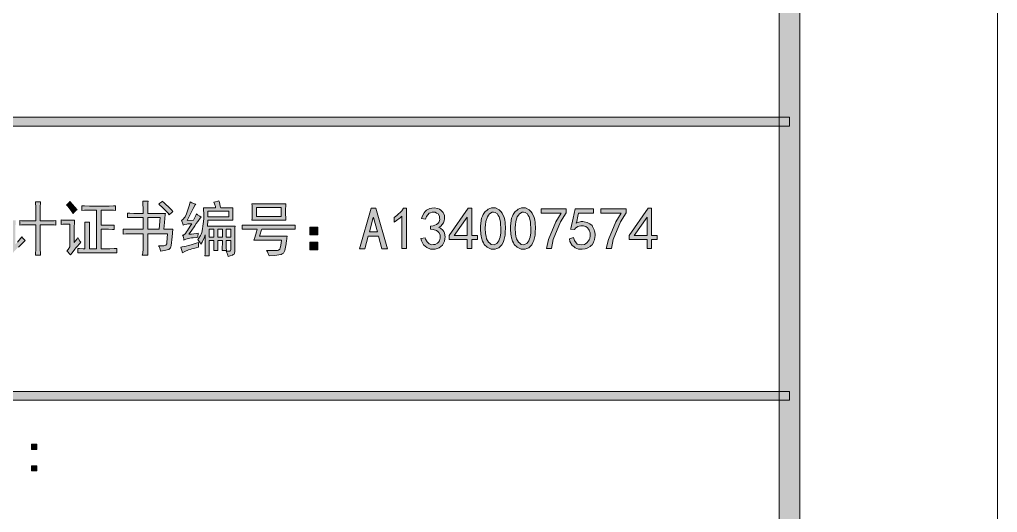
# Model space of a CAD drawing. Header units: millimetres. Extents: x 0 to 829, y 0 to 586.
# Drawn here: x 782.78 to 829.15, y 480.5 to 503.89 of the extents above; entities that cross this region are included whole.
import ezdxf

# ---------------------------------------------------------------- set-up
doc = ezdxf.new("R2010")
doc.units = ezdxf.units.MM

msp = doc.modelspace()

# ---------------------------------------------------------------- hatches: boundary and pattern name
h = msp.add_hatch(color=0)
h.dxf.hatch_style = 2
h.paths.add_polyline_path([(819.788528, 9.36625), (818.80075, 10.3505), (818.80075, 575.281778), (819.788528, 576.266028)])
h = msp.add_hatch(color=0)
h.dxf.hatch_style = 2
h.paths.add_polyline_path([(819.294639, 499.254639), (819.294639, 498.827778), (769.958667, 498.827778), (769.958667, 499.254639)])
h = msp.add_hatch(color=0)
h.dxf.hatch_style = 2
h.paths.add_polyline_path([(783.547667, 494.336917), (783.547667, 494.890778), (783.547667, 495.003667), (783.540611, 495.173), (783.537083, 495.2365), (783.769917, 495.2365), (783.762861, 495.162417), (783.759333, 495.035417), (783.759333, 494.978972), (783.759333, 494.336917), (784.214417, 494.336917), (784.281444, 494.336917), (784.426083, 494.340444), (784.503694, 494.3475), (784.503694, 494.135833), (784.419028, 494.142889), (784.281444, 494.146417), (784.225, 494.146417), (783.759333, 494.146417), (783.759333, 493.035167), (783.759333, 492.971667), (783.762861, 492.809389), (783.769917, 492.714139), (783.537083, 492.714139), (783.540611, 492.809389), (783.547667, 492.964611), (783.547667, 493.024583), (783.547667, 494.146417), (783.11375, 494.146417), (783.032611, 494.146417), (782.863278, 494.142889), (782.782139, 494.135833), (782.782139, 494.3475), (782.863278, 494.340444), (783.0185, 494.336917), (783.092583, 494.336917)])
h = msp.add_hatch(color=0)
h.dxf.hatch_style = 2
h.paths.add_polyline_path([(785.325667, 494.689694), (785.230417, 494.82375), (785.068139, 495.028361), (785.001111, 495.102444), (785.046972, 495.134194), (785.128111, 495.211806), (785.166917, 495.257667), (785.502056, 494.859028), (785.445611, 494.820222), (785.357417, 494.735556)])
h = msp.add_hatch(color=0)
h.dxf.hatch_style = 2
h.paths.add_polyline_path([(786.92375, 495.035417), (787.033111, 495.035417), (787.237722, 495.042472), (787.332972, 495.046), (787.332972, 494.834333), (787.237722, 494.841389), (787.033111, 494.844917), (786.92375, 494.844917), (786.645056, 494.844917), (786.645056, 494.12525), (786.902583, 494.12525), (786.994306, 494.12525), (787.17775, 494.128778), (787.265944, 494.135833), (787.265944, 493.924167), (787.184806, 493.931222), (787.001361, 493.93475), (786.902583, 493.93475), (786.645056, 493.93475), (786.645056, 493.014), (786.9555, 493.014), (787.05075, 493.014), (787.265944, 493.021056), (787.389417, 493.024583), (787.389417, 492.812917), (787.265944, 492.819972), (787.05075, 492.827028), (786.9555, 492.827028), (785.978306, 492.827028), (785.84425, 492.827028), (785.625528, 492.819972), (785.533806, 492.812917), (785.533806, 493.024583), (785.625528, 493.021056), (785.794861, 493.014), (785.879528, 493.014), (785.879528, 493.881833), (785.879528, 493.99825), (785.872472, 494.192278), (785.868944, 494.269889), (786.101778, 494.269889), (786.094722, 494.195806), (786.091194, 494.001778), (786.091194, 493.881833), (786.091194, 493.014), (786.422806, 493.014), (786.422806, 494.844917), (786.22525, 494.844917), (786.094722, 494.844917), (785.851306, 494.841389), (785.734889, 494.834333), (785.734889, 495.046), (785.851306, 495.042472), (786.094722, 495.035417), (786.22525, 495.035417)])
h = msp.add_hatch(color=0)
h.paths.add_polyline_path([(788.634722, 494.689694), (788.634722, 494.880194), (788.627667, 495.169472), (788.620611, 495.26825), (788.878139, 495.26825), (788.867556, 495.183583), (788.853444, 494.897833), (788.853444, 494.689694), (789.700111, 494.689694), (789.689528, 494.640306), (789.647194, 494.262833), (789.6225, 493.93475), (790.042306, 493.93475), (790.014083, 493.574917), (789.97175, 493.162167), (789.954111, 493.10925), (789.936472, 493.056333), (789.851806, 492.98225), (789.78125, 492.964611), (789.714222, 492.943444), (789.555472, 492.915222), (789.467278, 492.904639), (789.449639, 492.992833), (789.40025, 493.119833), (789.364972, 493.158639), (789.467278, 493.151583), (789.611917, 493.158639), (789.661306, 493.169222), (789.707167, 493.179806), (789.760083, 493.253889), (789.767139, 493.313861), (789.798889, 493.726611), (788.853444, 493.726611), (788.853444, 493.137472), (788.853444, 493.024583), (788.8605, 492.809389), (788.867556, 492.703556), (788.599444, 492.703556), (788.617083, 492.802333), (788.634722, 493.014), (788.634722, 493.126889), (788.634722, 493.726611), (788.112611, 493.726611), (788.035, 493.726611), (787.823333, 493.719556), (787.689278, 493.7125), (787.689278, 493.948861), (787.805694, 493.941806), (788.027944, 493.93475), (788.133778, 493.93475), (788.634722, 493.93475), (788.634722, 494.502722), (788.200806, 494.502722), (788.165528, 494.502722), (788.017361, 494.495667), (787.900944, 494.492139), (787.900944, 494.703806), (788.010306, 494.69675), (788.200806, 494.689694), (788.278417, 494.689694)])
h.paths.add_polyline_path([(789.40025, 493.93475), (789.442583, 494.502722), (788.853444, 494.502722), (788.853444, 493.93475)])
h = msp.add_hatch(color=0)
h.dxf.hatch_style = 2
h.paths.add_polyline_path([(789.544889, 495.26825), (789.615444, 495.208278), (789.7495, 495.088333), (789.809472, 495.028361), (789.869444, 494.971917), (789.992917, 494.844917), (790.052889, 494.781417), (789.985861, 494.724972), (789.897667, 494.647361), (789.8765, 494.626194), (789.827111, 494.703806), (789.576639, 494.95075), (789.375556, 495.123611), (789.432, 495.169472), (789.516667, 495.240028)])
h = msp.add_hatch(color=0)
h.dxf.hatch_style = 2
h.paths.add_polyline_path([(791.142972, 495.123611), (791.107694, 495.091861), (791.012444, 494.929583), (790.948944, 494.802583), (790.885444, 494.675583), (790.769028, 494.453333), (790.719639, 494.358083), (791.030083, 494.368667), (791.065361, 494.435694), (791.132389, 494.587389), (791.164139, 494.668528), (791.213528, 494.629722), (791.326417, 494.552111), (791.386389, 494.513306), (791.337, 494.463917), (791.224111, 494.312222), (791.160611, 494.206389), (791.093583, 494.104083), (790.920722, 493.853611), (790.807833, 493.701917), (790.92425, 493.7125), (791.1465, 493.740722), (791.252333, 493.758361), (791.231167, 493.557278), (791.164139, 493.55375), (791.015972, 493.536111), (790.931306, 493.525528), (790.846639, 493.514944), (790.67025, 493.465556), (790.575, 493.42675), (790.564417, 493.486722), (790.532667, 493.603139), (790.507972, 493.659583), (790.553833, 493.663111), (790.649083, 493.740722), (790.698472, 493.814806), (790.747861, 493.885361), (790.874861, 494.079389), (790.952472, 494.202861), (790.903083, 494.202861), (790.804306, 494.195806), (790.754917, 494.192278), (790.705528, 494.185222), (790.592639, 494.157), (790.532667, 494.135833), (790.515028, 494.202861), (790.476222, 494.319278), (790.455056, 494.368667), (790.507972, 494.37925), (790.624389, 494.534472), (790.687889, 494.675583), (790.747861, 494.816694), (790.843111, 495.095389), (790.874861, 495.2365), (790.941889, 495.197694), (791.075944, 495.14125)])
h = msp.add_hatch(color=0)
h.paths.add_polyline_path([(792.229528, 495.289417), (792.254222, 495.201222), (792.296556, 495.035417), (792.317722, 494.957806), (792.896278, 494.957806), (792.89275, 494.890778), (792.885694, 494.742611), (792.885694, 494.657944), (792.885694, 494.573278), (792.89275, 494.428639), (792.896278, 494.368667), (791.707417, 494.368667), (791.703889, 494.287528), (791.693306, 494.146417), (791.68625, 494.089972), (792.995056, 494.089972), (792.991528, 494.001778), (792.984472, 493.814806), (792.984472, 493.7125), (792.984472, 492.946972), (792.984472, 492.865833), (792.949194, 492.76), (792.913917, 492.735306), (792.878639, 492.714139), (792.758694, 492.671806), (792.674028, 492.647111), (792.656389, 492.714139), (792.607, 492.837611), (792.57525, 492.894056), (792.652861, 492.894056), (792.748111, 492.901111), (792.762222, 492.908167), (792.779861, 492.91875), (792.7975, 492.975194), (792.7975, 493.024583), (792.7975, 493.402056), (792.57525, 493.402056), (792.57525, 493.282111), (792.578778, 493.049278), (792.585833, 492.936389), (792.38475, 492.936389), (792.391806, 493.049278), (792.395333, 493.282111), (792.395333, 493.402056), (792.176611, 493.402056), (792.176611, 493.232722), (792.180139, 492.992833), (792.187194, 492.925806), (791.986111, 492.925806), (791.993167, 492.992833), (791.996694, 493.232722), (791.996694, 493.402056), (791.774444, 493.402056), (791.774444, 492.671806), (791.562778, 492.671806), (791.576889, 492.774111), (791.587472, 492.98225), (791.587472, 493.081028), (791.587472, 493.68075), (791.541611, 493.557278), (791.435778, 493.3315), (791.375806, 493.225667), (791.337, 493.296222), (791.262917, 493.409111), (791.231167, 493.447917), (791.280556, 493.514944), (791.358167, 493.649), (791.386389, 493.7125), (791.414611, 493.779528), (791.460472, 493.962972), (791.474583, 494.079389), (791.492222, 494.195806), (791.509861, 494.428639), (791.509861, 494.545056), (791.509861, 494.665), (791.502806, 494.869611), (791.499278, 494.957806), (792.074306, 494.957806), (792.063722, 495.017778), (792.024917, 495.151833), (791.996694, 495.222389), (792.070778, 495.240028), (792.187194, 495.275306)])
h.paths.add_polyline_path([(792.695194, 494.523889), (792.695194, 494.802583), (791.707417, 494.802583), (791.707417, 494.523889)])
h.paths.add_polyline_path([(792.395333, 493.557278), (792.395333, 493.93475), (792.176611, 493.93475), (792.176611, 493.557278)])
h.paths.add_polyline_path([(792.7975, 493.557278), (792.7975, 493.93475), (792.57525, 493.93475), (792.57525, 493.557278)])
h.paths.add_polyline_path([(791.996694, 493.557278), (791.996694, 493.93475), (791.774444, 493.93475), (791.774444, 493.557278)])
h = msp.add_hatch(color=0)
h.paths.add_polyline_path([(795.404528, 495.144778), (795.401, 495.063639), (795.393944, 494.873139), (795.393944, 494.767306), (795.393944, 494.665), (795.401, 494.463917), (795.404528, 494.368667), (793.795861, 494.368667), (793.802917, 494.446278), (793.806444, 494.629722), (793.806444, 494.735556), (793.806444, 494.844917), (793.802917, 495.053056), (793.795861, 495.144778)])
h.paths.add_polyline_path([(795.185806, 494.545056), (795.185806, 494.968389), (794.018111, 494.968389), (794.018111, 494.545056)])
h = msp.add_hatch(color=0)
h.paths.add_polyline_path([(800.223472, 493.014), (799.958889, 493.014), (799.803667, 493.603139), (799.313306, 493.603139), (799.158083, 493.014), (798.8935, 493.014), (799.447361, 494.936639), (799.669611, 494.936639)])
h.paths.add_polyline_path([(799.747222, 493.814806), (799.570833, 494.492139), (799.546139, 494.492139), (799.36975, 493.814806)])
h = msp.add_hatch(color=0)
h.dxf.hatch_style = 2
h.paths.add_polyline_path([(800.900806, 494.559167), (800.83025, 494.485083), (800.646806, 494.3475), (800.537444, 494.280472), (800.537444, 494.492139), (800.675028, 494.587389), (800.900806, 494.806111), (800.992528, 494.936639), (801.123056, 494.936639), (801.123056, 493.024583), (800.900806, 493.024583)])
h = msp.add_hatch(color=0)
h.dxf.hatch_style = 2
h.paths.add_polyline_path([(801.8145, 493.504361), (802.012056, 493.536111), (802.033222, 493.465556), (802.107306, 493.345611), (802.156694, 493.296222), (802.206083, 493.250361), (802.333083, 493.2045), (802.407167, 493.208028), (802.48125, 493.211556), (802.601194, 493.271528), (802.647056, 493.3315), (802.689389, 493.387944), (802.728194, 493.522), (802.724667, 493.596083), (802.717611, 493.673694), (802.661167, 493.790111), (802.60825, 493.828917), (802.555333, 493.87125), (802.386, 493.931222), (802.269583, 493.948861), (802.269583, 494.089972), (802.386, 494.104083), (802.555333, 494.164056), (802.60825, 494.213444), (802.661167, 494.262833), (802.707028, 494.393361), (802.699972, 494.4745), (802.696444, 494.555639), (802.622361, 494.672056), (802.555333, 494.707333), (802.491833, 494.742611), (802.347194, 494.753194), (802.273111, 494.724972), (802.199028, 494.69675), (802.079083, 494.541528), (802.033222, 494.414528), (801.835667, 494.446278), (801.867417, 494.545056), (801.959139, 494.714389), (802.019111, 494.781417), (802.075556, 494.844917), (802.234306, 494.922528), (802.333083, 494.936639), (802.435389, 494.947222), (802.60825, 494.922528), (802.685861, 494.883722), (802.759944, 494.848444), (802.865778, 494.739083), (802.894, 494.665), (802.92575, 494.587389), (802.932806, 494.425111), (802.911639, 494.336917), (802.890472, 494.248722), (802.763472, 494.089972), (802.657639, 494.026472), (802.73525, 493.991194), (802.855194, 493.892417), (802.894, 493.825389), (802.936333, 493.758361), (802.964556, 493.581972), (802.950444, 493.476139), (802.936333, 493.366778), (802.841083, 493.190389), (802.756417, 493.126889), (802.67175, 493.059861), (802.484778, 492.996361), (802.378944, 492.996361), (802.273111, 492.999889), (802.089667, 493.066917), (802.012056, 493.130417), (801.934444, 493.193917), (801.835667, 493.380889)])
h = msp.add_hatch(color=0)
h.paths.add_polyline_path([(804.012306, 493.447917), (803.155056, 493.447917), (803.155056, 493.634889), (804.054639, 494.936639), (804.223972, 494.936639), (804.223972, 493.634889), (804.488556, 493.634889), (804.488556, 493.447917), (804.223972, 493.447917), (804.223972, 493.024583), (804.012306, 493.024583)])
h.paths.add_polyline_path([(804.012306, 493.634889), (804.012306, 494.513306), (803.387889, 493.634889)])
h = msp.add_hatch(color=0)
h.paths.add_polyline_path([(804.643778, 494.086444), (804.650833, 494.234611), (804.693167, 494.467444), (804.728444, 494.552111), (804.763722, 494.636778), (804.866028, 494.781417), (804.933056, 494.834333), (805.000083, 494.890778), (805.162361, 494.947222), (805.261139, 494.947222), (805.356389, 494.947222), (805.525722, 494.866083), (805.599806, 494.784944), (805.670361, 494.703806), (805.765611, 494.502722), (805.786778, 494.37925), (805.811472, 494.259306), (805.825583, 493.977083), (805.815, 493.818333), (805.807944, 493.659583), (805.7515, 493.402056), (805.705639, 493.303278), (805.65625, 493.2045), (805.515139, 493.063389), (805.419889, 493.024583), (805.328167, 492.985778), (805.137667, 492.996361), (805.042417, 493.042222), (804.950694, 493.088083), (804.816639, 493.215083), (804.777833, 493.292694), (804.739028, 493.370306), (804.682583, 493.532583), (804.664944, 493.620778), (804.650833, 493.705444), (804.64025, 493.938278)])
h.paths.add_polyline_path([(804.876611, 494.153472), (804.8625, 493.99825), (804.873083, 493.726611), (804.901306, 493.610194), (804.926, 493.49025), (805.017722, 493.320917), (805.081222, 493.271528), (805.14825, 493.218611), (805.278778, 493.200972), (805.342278, 493.232722), (805.409306, 493.260944), (805.508083, 493.384417), (805.539833, 493.476139), (805.568056, 493.567861), (805.599806, 493.765417), (805.599806, 493.874778), (805.599806, 493.984139), (805.589222, 494.181694), (805.582167, 494.269889), (805.575111, 494.358083), (805.525722, 494.520361), (805.483389, 494.590917), (805.441056, 494.665), (805.328167, 494.739083), (805.261139, 494.742611), (805.190583, 494.742611), (805.070639, 494.675583), (805.017722, 494.6015), (804.964806, 494.530944), (804.89425, 494.305167)])
h = msp.add_hatch(color=0)
h.paths.add_polyline_path([(806.065472, 494.086444), (806.072528, 494.234611), (806.111333, 494.467444), (806.150139, 494.552111), (806.185417, 494.636778), (806.287722, 494.781417), (806.35475, 494.834333), (806.421778, 494.890778), (806.584056, 494.947222), (806.682833, 494.947222), (806.778083, 494.947222), (806.947417, 494.866083), (807.0215, 494.784944), (807.092056, 494.703806), (807.187306, 494.502722), (807.208472, 494.37925), (807.229639, 494.259306), (807.24375, 493.977083), (807.236694, 493.818333), (807.229639, 493.659583), (807.173194, 493.402056), (807.127333, 493.303278), (807.077944, 493.2045), (806.936833, 493.063389), (806.841583, 493.024583), (806.749861, 492.985778), (806.559361, 492.996361), (806.464111, 493.042222), (806.372389, 493.088083), (806.238333, 493.215083), (806.199528, 493.292694), (806.160722, 493.370306), (806.104278, 493.532583), (806.086639, 493.620778), (806.072528, 493.705444), (806.058417, 493.938278)])
h.paths.add_polyline_path([(806.298306, 494.153472), (806.280667, 493.99825), (806.294778, 493.726611), (806.319472, 493.610194), (806.347694, 493.49025), (806.439417, 493.320917), (806.502917, 493.271528), (806.566417, 493.218611), (806.696944, 493.200972), (806.763972, 493.232722), (806.831, 493.260944), (806.929778, 493.384417), (806.958, 493.476139), (806.98975, 493.567861), (807.0215, 493.765417), (807.0215, 493.874778), (807.0215, 493.984139), (807.010917, 494.181694), (807.003861, 494.269889), (806.996806, 494.358083), (806.943889, 494.520361), (806.905083, 494.590917), (806.86275, 494.665), (806.749861, 494.739083), (806.682833, 494.742611), (806.612278, 494.742611), (806.488806, 494.675583), (806.435889, 494.6015), (806.382972, 494.530944), (806.315944, 494.305167)])
h = msp.add_hatch(color=0)
h.dxf.hatch_style = 2
h.paths.add_polyline_path([(807.765861, 493.024583), (807.864639, 493.447917), (808.213889, 494.287528), (808.464361, 494.703806), (807.508333, 494.703806), (807.508333, 494.901361), (808.697194, 494.901361), (808.697194, 494.714389), (808.436139, 494.291056), (808.090417, 493.447917), (808.009278, 493.024583)])
h = msp.add_hatch(color=0)
h.dxf.hatch_style = 2
h.paths.add_polyline_path([(809.0535, 493.546694), (809.092306, 493.398528), (809.222833, 493.232722), (809.318083, 493.215083), (809.413333, 493.197444), (809.565028, 493.218611), (809.625, 493.253889), (809.681444, 493.289167), (809.766111, 493.384417), (809.790806, 493.440861), (809.8155, 493.500833), (809.836667, 493.631361), (809.836667, 493.701917), (809.833139, 493.776), (809.794333, 493.895944), (809.759056, 493.948861), (809.72025, 493.99825), (809.628528, 494.065278), (809.575611, 494.079389), (809.519167, 494.097028), (809.392167, 494.097028), (809.325139, 494.079389), (809.254583, 494.065278), (809.141694, 493.987667), (809.095833, 493.924167), (808.908861, 493.948861), (808.919444, 493.980611), (809.025278, 494.456861), (809.120528, 494.901361), (809.995417, 494.901361), (809.995417, 494.703806), (809.286333, 494.703806), (809.258111, 494.552111), (809.201667, 494.312222), (809.173444, 494.224028), (809.258111, 494.262833), (809.413333, 494.298111), (809.483889, 494.298111), (809.557972, 494.294583), (809.695556, 494.259306), (809.762583, 494.231083), (809.829611, 494.199333), (809.928389, 494.118194), (809.956611, 494.065278), (809.988361, 494.012361), (810.030694, 493.906528), (810.044806, 493.853611), (810.058917, 493.800694), (810.0695, 493.687806), (810.0695, 493.624306), (810.065972, 493.564333), (810.041278, 493.440861), (810.020111, 493.373833), (809.995417, 493.310333), (809.928389, 493.2045), (809.886056, 493.165694), (809.840194, 493.123361), (809.730833, 493.056333), (809.667333, 493.031639), (809.603833, 493.006944), (809.459194, 492.985778), (809.374528, 492.992833), (809.289861, 492.996361), (809.131111, 493.059861), (809.057028, 493.112778), (808.982944, 493.169222), (808.880639, 493.359722), (808.852417, 493.49025)])
h = msp.add_hatch(color=0)
h.dxf.hatch_style = 2
h.paths.add_polyline_path([(810.605722, 493.024583), (810.708028, 493.447917), (811.057278, 494.287528), (811.30775, 494.703806), (810.351722, 494.703806), (810.351722, 494.901361), (811.540583, 494.901361), (811.540583, 494.714389), (811.279528, 494.291056), (810.933806, 493.447917), (810.852667, 493.024583)])
h = msp.add_hatch(color=0)
h.paths.add_polyline_path([(812.538944, 493.447917), (811.685222, 493.447917), (811.685222, 493.634889), (812.584806, 494.936639), (812.750611, 494.936639), (812.750611, 493.634889), (813.015194, 493.634889), (813.015194, 493.447917), (812.750611, 493.447917), (812.750611, 493.024583), (812.538944, 493.024583)])
h.paths.add_polyline_path([(812.538944, 493.634889), (812.538944, 494.513306), (811.918056, 493.634889)])
h = msp.add_hatch(color=0)
h.dxf.hatch_style = 2
h.paths.add_polyline_path([(782.591639, 494.358083), (782.588111, 494.25225), (782.581056, 494.03), (782.581056, 493.913583), (782.581056, 493.23625), (782.676306, 493.3315), (782.824472, 493.504361), (782.880917, 493.581972), (782.916194, 493.536111), (782.993806, 493.447917), (783.036139, 493.402056), (782.725694, 493.091611), (782.655139, 493.021056), (782.514028, 492.876417), (782.447, 492.802333), (782.408194, 492.851722), (782.337639, 492.943444), (782.302361, 492.98225), (782.341167, 493.024583), (782.376444, 493.158639), (782.369389, 493.246833), (782.369389, 494.167583), (782.221222, 494.167583), (781.998972, 494.164056), (781.924889, 494.157), (781.924889, 494.368667), (782.016611, 494.365139), (782.136556, 494.358083), (782.171833, 494.358083)])
h = msp.add_hatch(color=0)
h.dxf.hatch_style = 2
h.paths.add_polyline_path([(785.025806, 492.904639), (785.089306, 492.971667), (785.156333, 493.10925), (785.156333, 493.179806), (785.156333, 494.181694), (785.057556, 494.181694), (784.979944, 494.181694), (784.824722, 494.174639), (784.747111, 494.167583), (784.747111, 494.37925), (784.817667, 494.375722), (784.972889, 494.368667), (785.057556, 494.368667), (785.378583, 494.368667), (785.375056, 494.262833), (785.368, 494.040583), (785.368, 493.924167), (785.368, 493.313861), (785.417389, 493.373833), (785.505583, 493.49025), (785.547917, 493.546694), (785.572611, 493.486722), (785.639639, 493.373833), (785.678444, 493.324444), (785.618472, 493.253889), (785.505583, 493.116306), (785.452667, 493.052806), (785.39975, 492.989306), (785.269222, 492.827028), (785.191611, 492.724722), (785.152806, 492.774111), (785.068139, 492.865833)])
h = msp.add_hatch(color=0)
h.dxf.hatch_style = 2
h.paths.add_polyline_path([(795.471556, 494.12525), (795.577389, 494.12525), (795.767889, 494.128778), (795.849028, 494.135833), (795.849028, 493.93475), (795.767889, 493.941806), (795.577389, 493.948861), (795.471556, 493.948861), (794.261528, 493.948861), (794.240361, 493.867722), (794.190972, 493.698389), (794.16275, 493.603139), (795.471556, 493.603139), (795.457444, 493.514944), (795.43275, 493.36325), (795.422167, 493.303278), (795.415111, 493.243306), (795.390417, 493.095139), (795.372778, 493.010472), (795.355139, 492.922278), (795.288111, 492.805861), (795.238722, 492.774111), (795.189333, 492.745889), (794.871833, 492.6965), (794.60725, 492.682389), (794.586083, 492.742361), (794.529639, 492.869361), (794.494361, 492.936389), (794.695444, 492.932861), (794.949444, 492.932861), (795.002361, 492.936389), (795.055278, 492.943444), (795.122306, 492.999889), (795.139944, 493.052806), (795.157583, 493.105722), (795.189333, 493.285639), (795.206972, 493.412639), (793.884056, 493.412639), (793.933444, 493.546694), (794.011056, 493.814806), (794.039278, 493.948861), (793.774694, 493.948861), (793.658278, 493.948861), (793.439556, 493.941806), (793.340778, 493.93475), (793.340778, 494.135833), (793.439556, 494.128778), (793.658278, 494.12525), (793.774694, 494.12525)])
h = msp.add_hatch(color=0)
h.dxf.hatch_style = 2
h.paths.add_polyline_path([(796.551056, 494.037056), (796.917944, 494.037056), (796.917944, 493.670167), (796.551056, 493.670167)])
h = msp.add_hatch(color=0)
h.dxf.hatch_style = 2
h.paths.add_polyline_path([(791.262917, 493.313861), (791.259389, 493.253889), (791.259389, 493.141), (791.262917, 493.091611), (791.1465, 493.063389), (790.952472, 493.010472), (790.871333, 492.98225), (790.790194, 492.954028), (790.610278, 492.876417), (790.507972, 492.827028), (790.419778, 493.091611), (790.486806, 493.098667), (790.673778, 493.133944), (790.793722, 493.165694), (790.913667, 493.193917), (791.1465, 493.271528)])
h = msp.add_hatch(color=0)
h.dxf.hatch_style = 2
h.paths.add_polyline_path([(796.551056, 493.324444), (796.917944, 493.324444), (796.917944, 492.957556), (796.551056, 492.957556)])
h = msp.add_hatch(color=0)
h.dxf.hatch_style = 2
h.paths.add_polyline_path([(819.294639, 486.247722), (819.294639, 485.824389), (769.958667, 485.824389), (769.958667, 486.247722)])
h = msp.add_hatch(color=0)
h.dxf.hatch_style = 2
h.paths.add_polyline_path([(783.59, 483.492528), (783.336, 483.492528), (783.336, 483.735944), (783.59, 483.735944)])
h = msp.add_hatch(color=0)
h.dxf.hatch_style = 2
h.paths.add_polyline_path([(783.59, 482.469472), (783.336, 482.469472), (783.336, 482.712889), (783.59, 482.712889)])

# ---------------------------------------------------------------- linework, layer by layer
at = {"color": 0, "lineweight": 0}
for points in [[(0, 0), (0, 585.632278), (829.154778, 585.632278), (829.154778, 0)], [(819.788528, 9.36625), (818.80075, 10.3505), (818.80075, 575.281778), (819.788528, 576.266028)], [(819.294639, 499.254639), (819.294639, 498.827778), (769.958667, 498.827778), (769.958667, 499.254639)], [(783.547667, 494.336917), (783.547667, 494.890778), (783.547667, 495.003667), (783.540611, 495.173), (783.537083, 495.2365), (783.769917, 495.2365), (783.762861, 495.162417), (783.759333, 495.035417), (783.759333, 494.978972), (783.759333, 494.336917), (784.214417, 494.336917), (784.281444, 494.336917), (784.426083, 494.340444), (784.503694, 494.3475), (784.503694, 494.135833), (784.419028, 494.142889), (784.281444, 494.146417), (784.225, 494.146417), (783.759333, 494.146417), (783.759333, 493.035167), (783.759333, 492.971667), (783.762861, 492.809389), (783.769917, 492.714139), (783.537083, 492.714139), (783.540611, 492.809389), (783.547667, 492.964611), (783.547667, 493.024583), (783.547667, 494.146417), (783.11375, 494.146417), (783.032611, 494.146417), (782.863278, 494.142889), (782.782139, 494.135833), (782.782139, 494.3475), (782.863278, 494.340444), (783.0185, 494.336917), (783.092583, 494.336917)], [(785.325667, 494.689694), (785.230417, 494.82375), (785.068139, 495.028361), (785.001111, 495.102444), (785.046972, 495.134194), (785.128111, 495.211806), (785.166917, 495.257667), (785.502056, 494.859028), (785.445611, 494.820222), (785.357417, 494.735556)], [(786.92375, 495.035417), (787.033111, 495.035417), (787.237722, 495.042472), (787.332972, 495.046), (787.332972, 494.834333), (787.237722, 494.841389), (787.033111, 494.844917), (786.92375, 494.844917), (786.645056, 494.844917), (786.645056, 494.12525), (786.902583, 494.12525), (786.994306, 494.12525), (787.17775, 494.128778), (787.265944, 494.135833), (787.265944, 493.924167), (787.184806, 493.931222), (787.001361, 493.93475), (786.902583, 493.93475), (786.645056, 493.93475), (786.645056, 493.014), (786.9555, 493.014), (787.05075, 493.014), (787.265944, 493.021056), (787.389417, 493.024583), (787.389417, 492.812917), (787.265944, 492.819972), (787.05075, 492.827028), (786.9555, 492.827028), (785.978306, 492.827028), (785.84425, 492.827028), (785.625528, 492.819972), (785.533806, 492.812917), (785.533806, 493.024583), (785.625528, 493.021056), (785.794861, 493.014), (785.879528, 493.014), (785.879528, 493.881833), (785.879528, 493.99825), (785.872472, 494.192278), (785.868944, 494.269889), (786.101778, 494.269889), (786.094722, 494.195806), (786.091194, 494.001778), (786.091194, 493.881833), (786.091194, 493.014), (786.422806, 493.014), (786.422806, 494.844917), (786.22525, 494.844917), (786.094722, 494.844917), (785.851306, 494.841389), (785.734889, 494.834333), (785.734889, 495.046), (785.851306, 495.042472), (786.094722, 495.035417), (786.22525, 495.035417)], [(788.634722, 494.689694), (788.634722, 494.880194), (788.627667, 495.169472), (788.620611, 495.26825), (788.878139, 495.26825), (788.867556, 495.183583), (788.853444, 494.897833), (788.853444, 494.689694), (789.700111, 494.689694), (789.689528, 494.640306), (789.647194, 494.262833), (789.6225, 493.93475), (790.042306, 493.93475), (790.014083, 493.574917), (789.97175, 493.162167), (789.954111, 493.10925), (789.936472, 493.056333), (789.851806, 492.98225), (789.78125, 492.964611), (789.714222, 492.943444), (789.555472, 492.915222), (789.467278, 492.904639), (789.449639, 492.992833), (789.40025, 493.119833), (789.364972, 493.158639), (789.467278, 493.151583), (789.611917, 493.158639), (789.661306, 493.169222), (789.707167, 493.179806), (789.760083, 493.253889), (789.767139, 493.313861), (789.798889, 493.726611), (788.853444, 493.726611), (788.853444, 493.137472), (788.853444, 493.024583), (788.8605, 492.809389), (788.867556, 492.703556), (788.599444, 492.703556), (788.617083, 492.802333), (788.634722, 493.014), (788.634722, 493.126889), (788.634722, 493.726611), (788.112611, 493.726611), (788.035, 493.726611), (787.823333, 493.719556), (787.689278, 493.7125), (787.689278, 493.948861), (787.805694, 493.941806), (788.027944, 493.93475), (788.133778, 493.93475), (788.634722, 493.93475), (788.634722, 494.502722), (788.200806, 494.502722), (788.165528, 494.502722), (788.017361, 494.495667), (787.900944, 494.492139), (787.900944, 494.703806), (788.010306, 494.69675), (788.200806, 494.689694), (788.278417, 494.689694)], [(789.544889, 495.26825), (789.615444, 495.208278), (789.7495, 495.088333), (789.809472, 495.028361), (789.869444, 494.971917), (789.992917, 494.844917), (790.052889, 494.781417), (789.985861, 494.724972), (789.897667, 494.647361), (789.8765, 494.626194), (789.827111, 494.703806), (789.576639, 494.95075), (789.375556, 495.123611), (789.432, 495.169472), (789.516667, 495.240028)], [(791.142972, 495.123611), (791.107694, 495.091861), (791.012444, 494.929583), (790.948944, 494.802583), (790.885444, 494.675583), (790.769028, 494.453333), (790.719639, 494.358083), (791.030083, 494.368667), (791.065361, 494.435694), (791.132389, 494.587389), (791.164139, 494.668528), (791.213528, 494.629722), (791.326417, 494.552111), (791.386389, 494.513306), (791.337, 494.463917), (791.224111, 494.312222), (791.160611, 494.206389), (791.093583, 494.104083), (790.920722, 493.853611), (790.807833, 493.701917), (790.92425, 493.7125), (791.1465, 493.740722), (791.252333, 493.758361), (791.231167, 493.557278), (791.164139, 493.55375), (791.015972, 493.536111), (790.931306, 493.525528), (790.846639, 493.514944), (790.67025, 493.465556), (790.575, 493.42675), (790.564417, 493.486722), (790.532667, 493.603139), (790.507972, 493.659583), (790.553833, 493.663111), (790.649083, 493.740722), (790.698472, 493.814806), (790.747861, 493.885361), (790.874861, 494.079389), (790.952472, 494.202861), (790.903083, 494.202861), (790.804306, 494.195806), (790.754917, 494.192278), (790.705528, 494.185222), (790.592639, 494.157), (790.532667, 494.135833), (790.515028, 494.202861), (790.476222, 494.319278), (790.455056, 494.368667), (790.507972, 494.37925), (790.624389, 494.534472), (790.687889, 494.675583), (790.747861, 494.816694), (790.843111, 495.095389), (790.874861, 495.2365), (790.941889, 495.197694), (791.075944, 495.14125)], [(792.229528, 495.289417), (792.254222, 495.201222), (792.296556, 495.035417), (792.317722, 494.957806), (792.896278, 494.957806), (792.89275, 494.890778), (792.885694, 494.742611), (792.885694, 494.657944), (792.885694, 494.573278), (792.89275, 494.428639), (792.896278, 494.368667), (791.707417, 494.368667), (791.703889, 494.287528), (791.693306, 494.146417), (791.68625, 494.089972), (792.995056, 494.089972), (792.991528, 494.001778), (792.984472, 493.814806), (792.984472, 493.7125), (792.984472, 492.946972), (792.984472, 492.865833), (792.949194, 492.76), (792.913917, 492.735306), (792.878639, 492.714139), (792.758694, 492.671806), (792.674028, 492.647111), (792.656389, 492.714139), (792.607, 492.837611), (792.57525, 492.894056), (792.652861, 492.894056), (792.748111, 492.901111), (792.762222, 492.908167), (792.779861, 492.91875), (792.7975, 492.975194), (792.7975, 493.024583), (792.7975, 493.402056), (792.57525, 493.402056), (792.57525, 493.282111), (792.578778, 493.049278), (792.585833, 492.936389), (792.38475, 492.936389), (792.391806, 493.049278), (792.395333, 493.282111), (792.395333, 493.402056), (792.176611, 493.402056), (792.176611, 493.232722), (792.180139, 492.992833), (792.187194, 492.925806), (791.986111, 492.925806), (791.993167, 492.992833), (791.996694, 493.232722), (791.996694, 493.402056), (791.774444, 493.402056), (791.774444, 492.671806), (791.562778, 492.671806), (791.576889, 492.774111), (791.587472, 492.98225), (791.587472, 493.081028), (791.587472, 493.68075), (791.541611, 493.557278), (791.435778, 493.3315), (791.375806, 493.225667), (791.337, 493.296222), (791.262917, 493.409111), (791.231167, 493.447917), (791.280556, 493.514944), (791.358167, 493.649), (791.386389, 493.7125), (791.414611, 493.779528), (791.460472, 493.962972), (791.474583, 494.079389), (791.492222, 494.195806), (791.509861, 494.428639), (791.509861, 494.545056), (791.509861, 494.665), (791.502806, 494.869611), (791.499278, 494.957806), (792.074306, 494.957806), (792.063722, 495.017778), (792.024917, 495.151833), (791.996694, 495.222389), (792.070778, 495.240028), (792.187194, 495.275306)], [(795.404528, 495.144778), (795.401, 495.063639), (795.393944, 494.873139), (795.393944, 494.767306), (795.393944, 494.665), (795.401, 494.463917), (795.404528, 494.368667), (793.795861, 494.368667), (793.802917, 494.446278), (793.806444, 494.629722), (793.806444, 494.735556), (793.806444, 494.844917), (793.802917, 495.053056), (793.795861, 495.144778)], [(795.185806, 494.545056), (795.185806, 494.968389), (794.018111, 494.968389), (794.018111, 494.545056)], [(800.223472, 493.014), (799.958889, 493.014), (799.803667, 493.603139), (799.313306, 493.603139), (799.158083, 493.014), (798.8935, 493.014), (799.447361, 494.936639), (799.669611, 494.936639)], [(800.900806, 494.559167), (800.83025, 494.485083), (800.646806, 494.3475), (800.537444, 494.280472), (800.537444, 494.492139), (800.675028, 494.587389), (800.900806, 494.806111), (800.992528, 494.936639), (801.123056, 494.936639), (801.123056, 493.024583), (800.900806, 493.024583)], [(801.8145, 493.504361), (802.012056, 493.536111), (802.033222, 493.465556), (802.107306, 493.345611), (802.156694, 493.296222), (802.206083, 493.250361), (802.333083, 493.2045), (802.407167, 493.208028), (802.48125, 493.211556), (802.601194, 493.271528), (802.647056, 493.3315), (802.689389, 493.387944), (802.728194, 493.522), (802.724667, 493.596083), (802.717611, 493.673694), (802.661167, 493.790111), (802.60825, 493.828917), (802.555333, 493.87125), (802.386, 493.931222), (802.269583, 493.948861), (802.269583, 494.089972), (802.386, 494.104083), (802.555333, 494.164056), (802.60825, 494.213444), (802.661167, 494.262833), (802.707028, 494.393361), (802.699972, 494.4745), (802.696444, 494.555639), (802.622361, 494.672056), (802.555333, 494.707333), (802.491833, 494.742611), (802.347194, 494.753194), (802.273111, 494.724972), (802.199028, 494.69675), (802.079083, 494.541528), (802.033222, 494.414528), (801.835667, 494.446278), (801.867417, 494.545056), (801.959139, 494.714389), (802.019111, 494.781417), (802.075556, 494.844917), (802.234306, 494.922528), (802.333083, 494.936639), (802.435389, 494.947222), (802.60825, 494.922528), (802.685861, 494.883722), (802.759944, 494.848444), (802.865778, 494.739083), (802.894, 494.665), (802.92575, 494.587389), (802.932806, 494.425111), (802.911639, 494.336917), (802.890472, 494.248722), (802.763472, 494.089972), (802.657639, 494.026472), (802.73525, 493.991194), (802.855194, 493.892417), (802.894, 493.825389), (802.936333, 493.758361), (802.964556, 493.581972), (802.950444, 493.476139), (802.936333, 493.366778), (802.841083, 493.190389), (802.756417, 493.126889), (802.67175, 493.059861), (802.484778, 492.996361), (802.378944, 492.996361), (802.273111, 492.999889), (802.089667, 493.066917), (802.012056, 493.130417), (801.934444, 493.193917), (801.835667, 493.380889)], [(804.012306, 493.447917), (803.155056, 493.447917), (803.155056, 493.634889), (804.054639, 494.936639), (804.223972, 494.936639), (804.223972, 493.634889), (804.488556, 493.634889), (804.488556, 493.447917), (804.223972, 493.447917), (804.223972, 493.024583), (804.012306, 493.024583)], [(804.643778, 494.086444), (804.650833, 494.234611), (804.693167, 494.467444), (804.728444, 494.552111), (804.763722, 494.636778), (804.866028, 494.781417), (804.933056, 494.834333), (805.000083, 494.890778), (805.162361, 494.947222), (805.261139, 494.947222), (805.356389, 494.947222), (805.525722, 494.866083), (805.599806, 494.784944), (805.670361, 494.703806), (805.765611, 494.502722), (805.786778, 494.37925), (805.811472, 494.259306), (805.825583, 493.977083), (805.815, 493.818333), (805.807944, 493.659583), (805.7515, 493.402056), (805.705639, 493.303278), (805.65625, 493.2045), (805.515139, 493.063389), (805.419889, 493.024583), (805.328167, 492.985778), (805.137667, 492.996361), (805.042417, 493.042222), (804.950694, 493.088083), (804.816639, 493.215083), (804.777833, 493.292694), (804.739028, 493.370306), (804.682583, 493.532583), (804.664944, 493.620778), (804.650833, 493.705444), (804.64025, 493.938278)], [(806.065472, 494.086444), (806.072528, 494.234611), (806.111333, 494.467444), (806.150139, 494.552111), (806.185417, 494.636778), (806.287722, 494.781417), (806.35475, 494.834333), (806.421778, 494.890778), (806.584056, 494.947222), (806.682833, 494.947222), (806.778083, 494.947222), (806.947417, 494.866083), (807.0215, 494.784944), (807.092056, 494.703806), (807.187306, 494.502722), (807.208472, 494.37925), (807.229639, 494.259306), (807.24375, 493.977083), (807.236694, 493.818333), (807.229639, 493.659583), (807.173194, 493.402056), (807.127333, 493.303278), (807.077944, 493.2045), (806.936833, 493.063389), (806.841583, 493.024583), (806.749861, 492.985778), (806.559361, 492.996361), (806.464111, 493.042222), (806.372389, 493.088083), (806.238333, 493.215083), (806.199528, 493.292694), (806.160722, 493.370306), (806.104278, 493.532583), (806.086639, 493.620778), (806.072528, 493.705444), (806.058417, 493.938278)], [(807.765861, 493.024583), (807.864639, 493.447917), (808.213889, 494.287528), (808.464361, 494.703806), (807.508333, 494.703806), (807.508333, 494.901361), (808.697194, 494.901361), (808.697194, 494.714389), (808.436139, 494.291056), (808.090417, 493.447917), (808.009278, 493.024583)], [(809.0535, 493.546694), (809.092306, 493.398528), (809.222833, 493.232722), (809.318083, 493.215083), (809.413333, 493.197444), (809.565028, 493.218611), (809.625, 493.253889), (809.681444, 493.289167), (809.766111, 493.384417), (809.790806, 493.440861), (809.8155, 493.500833), (809.836667, 493.631361), (809.836667, 493.701917), (809.833139, 493.776), (809.794333, 493.895944), (809.759056, 493.948861), (809.72025, 493.99825), (809.628528, 494.065278), (809.575611, 494.079389), (809.519167, 494.097028), (809.392167, 494.097028), (809.325139, 494.079389), (809.254583, 494.065278), (809.141694, 493.987667), (809.095833, 493.924167), (808.908861, 493.948861), (808.919444, 493.980611), (809.025278, 494.456861), (809.120528, 494.901361), (809.995417, 494.901361), (809.995417, 494.703806), (809.286333, 494.703806), (809.258111, 494.552111), (809.201667, 494.312222), (809.173444, 494.224028), (809.258111, 494.262833), (809.413333, 494.298111), (809.483889, 494.298111), (809.557972, 494.294583), (809.695556, 494.259306), (809.762583, 494.231083), (809.829611, 494.199333), (809.928389, 494.118194), (809.956611, 494.065278), (809.988361, 494.012361), (810.030694, 493.906528), (810.044806, 493.853611), (810.058917, 493.800694), (810.0695, 493.687806), (810.0695, 493.624306), (810.065972, 493.564333), (810.041278, 493.440861), (810.020111, 493.373833), (809.995417, 493.310333), (809.928389, 493.2045), (809.886056, 493.165694), (809.840194, 493.123361), (809.730833, 493.056333), (809.667333, 493.031639), (809.603833, 493.006944), (809.459194, 492.985778), (809.374528, 492.992833), (809.289861, 492.996361), (809.131111, 493.059861), (809.057028, 493.112778), (808.982944, 493.169222), (808.880639, 493.359722), (808.852417, 493.49025)], [(810.605722, 493.024583), (810.708028, 493.447917), (811.057278, 494.287528), (811.30775, 494.703806), (810.351722, 494.703806), (810.351722, 494.901361), (811.540583, 494.901361), (811.540583, 494.714389), (811.279528, 494.291056), (810.933806, 493.447917), (810.852667, 493.024583)], [(812.538944, 493.447917), (811.685222, 493.447917), (811.685222, 493.634889), (812.584806, 494.936639), (812.750611, 494.936639), (812.750611, 493.634889), (813.015194, 493.634889), (813.015194, 493.447917), (812.750611, 493.447917), (812.750611, 493.024583), (812.538944, 493.024583)], [(789.40025, 493.93475), (789.442583, 494.502722), (788.853444, 494.502722), (788.853444, 493.93475)], [(792.695194, 494.523889), (792.695194, 494.802583), (791.707417, 494.802583), (791.707417, 494.523889)], [(799.747222, 493.814806), (799.570833, 494.492139), (799.546139, 494.492139), (799.36975, 493.814806)], [(804.012306, 493.634889), (804.012306, 494.513306), (803.387889, 493.634889)], [(804.876611, 494.153472), (804.8625, 493.99825), (804.873083, 493.726611), (804.901306, 493.610194), (804.926, 493.49025), (805.017722, 493.320917), (805.081222, 493.271528), (805.14825, 493.218611), (805.278778, 493.200972), (805.342278, 493.232722), (805.409306, 493.260944), (805.508083, 493.384417), (805.539833, 493.476139), (805.568056, 493.567861), (805.599806, 493.765417), (805.599806, 493.874778), (805.599806, 493.984139), (805.589222, 494.181694), (805.582167, 494.269889), (805.575111, 494.358083), (805.525722, 494.520361), (805.483389, 494.590917), (805.441056, 494.665), (805.328167, 494.739083), (805.261139, 494.742611), (805.190583, 494.742611), (805.070639, 494.675583), (805.017722, 494.6015), (804.964806, 494.530944), (804.89425, 494.305167)], [(806.298306, 494.153472), (806.280667, 493.99825), (806.294778, 493.726611), (806.319472, 493.610194), (806.347694, 493.49025), (806.439417, 493.320917), (806.502917, 493.271528), (806.566417, 493.218611), (806.696944, 493.200972), (806.763972, 493.232722), (806.831, 493.260944), (806.929778, 493.384417), (806.958, 493.476139), (806.98975, 493.567861), (807.0215, 493.765417), (807.0215, 493.874778), (807.0215, 493.984139), (807.010917, 494.181694), (807.003861, 494.269889), (806.996806, 494.358083), (806.943889, 494.520361), (806.905083, 494.590917), (806.86275, 494.665), (806.749861, 494.739083), (806.682833, 494.742611), (806.612278, 494.742611), (806.488806, 494.675583), (806.435889, 494.6015), (806.382972, 494.530944), (806.315944, 494.305167)], [(812.538944, 493.634889), (812.538944, 494.513306), (811.918056, 493.634889)], [(785.025806, 492.904639), (785.089306, 492.971667), (785.156333, 493.10925), (785.156333, 493.179806), (785.156333, 494.181694), (785.057556, 494.181694), (784.979944, 494.181694), (784.824722, 494.174639), (784.747111, 494.167583), (784.747111, 494.37925), (784.817667, 494.375722), (784.972889, 494.368667), (785.057556, 494.368667), (785.378583, 494.368667), (785.375056, 494.262833), (785.368, 494.040583), (785.368, 493.924167), (785.368, 493.313861), (785.417389, 493.373833), (785.505583, 493.49025), (785.547917, 493.546694), (785.572611, 493.486722), (785.639639, 493.373833), (785.678444, 493.324444), (785.618472, 493.253889), (785.505583, 493.116306), (785.452667, 493.052806), (785.39975, 492.989306), (785.269222, 492.827028), (785.191611, 492.724722), (785.152806, 492.774111), (785.068139, 492.865833)], [(791.996694, 493.557278), (791.996694, 493.93475), (791.774444, 493.93475), (791.774444, 493.557278)], [(792.395333, 493.557278), (792.395333, 493.93475), (792.176611, 493.93475), (792.176611, 493.557278)], [(792.7975, 493.557278), (792.7975, 493.93475), (792.57525, 493.93475), (792.57525, 493.557278)], [(795.471556, 494.12525), (795.577389, 494.12525), (795.767889, 494.128778), (795.849028, 494.135833), (795.849028, 493.93475), (795.767889, 493.941806), (795.577389, 493.948861), (795.471556, 493.948861), (794.261528, 493.948861), (794.240361, 493.867722), (794.190972, 493.698389), (794.16275, 493.603139), (795.471556, 493.603139), (795.457444, 493.514944), (795.43275, 493.36325), (795.422167, 493.303278), (795.415111, 493.243306), (795.390417, 493.095139), (795.372778, 493.010472), (795.355139, 492.922278), (795.288111, 492.805861), (795.238722, 492.774111), (795.189333, 492.745889), (794.871833, 492.6965), (794.60725, 492.682389), (794.586083, 492.742361), (794.529639, 492.869361), (794.494361, 492.936389), (794.695444, 492.932861), (794.949444, 492.932861), (795.002361, 492.936389), (795.055278, 492.943444), (795.122306, 492.999889), (795.139944, 493.052806), (795.157583, 493.105722), (795.189333, 493.285639), (795.206972, 493.412639), (793.884056, 493.412639), (793.933444, 493.546694), (794.011056, 493.814806), (794.039278, 493.948861), (793.774694, 493.948861), (793.658278, 493.948861), (793.439556, 493.941806), (793.340778, 493.93475), (793.340778, 494.135833), (793.439556, 494.128778), (793.658278, 494.12525), (793.774694, 494.12525)], [(796.551056, 494.037056), (796.917944, 494.037056), (796.917944, 493.670167), (796.551056, 493.670167)], [(791.262917, 493.313861), (791.259389, 493.253889), (791.259389, 493.141), (791.262917, 493.091611), (791.1465, 493.063389), (790.952472, 493.010472), (790.871333, 492.98225), (790.790194, 492.954028), (790.610278, 492.876417), (790.507972, 492.827028), (790.419778, 493.091611), (790.486806, 493.098667), (790.673778, 493.133944), (790.793722, 493.165694), (790.913667, 493.193917), (791.1465, 493.271528)], [(796.551056, 493.324444), (796.917944, 493.324444), (796.917944, 492.957556), (796.551056, 492.957556)], [(819.294639, 486.247722), (819.294639, 485.824389), (769.958667, 485.824389), (769.958667, 486.247722)], [(783.59, 483.492528), (783.336, 483.492528), (783.336, 483.735944), (783.59, 483.735944)], [(783.59, 482.469472), (783.336, 482.469472), (783.336, 482.712889), (783.59, 482.712889)]]:
    msp.add_lwpolyline(points, close=True, dxfattribs=at)
msp.add_lwpolyline([(782.676306, 493.3315), (782.824472, 493.504361), (782.880917, 493.581972), (782.916194, 493.536111), (782.993806, 493.447917), (783.036139, 493.402056), (782.725694, 493.091611)], dxfattribs=at)

doc.saveas('drawing.dxf')
